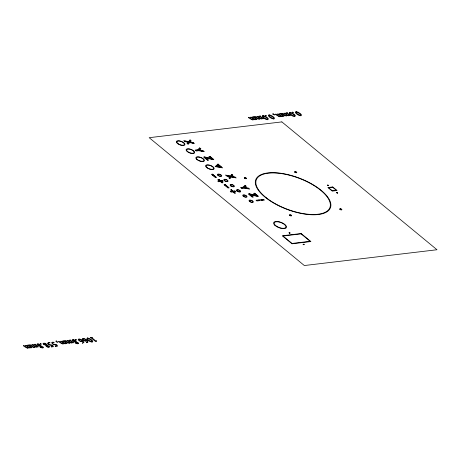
<?xml version="1.0" encoding="UTF-8"?>
<svg xmlns="http://www.w3.org/2000/svg" width="460" height="460" viewBox="0 0 460 460"><rect width="100%" height="100%" fill="white"/><g stroke="black" fill="none" stroke-linecap="round" stroke-linejoin="round"><path stroke-width="0.69" d="M328.342 185.61C329.228 185.276 326.83 184.546 327.566 185.392C329.889 185.995 326.1 184.42 328.342 185.61L327.98 185.311M336.639 192.447C336.013 193.148 338.428 193.125 337.111 192.504M289.904 233.162C290.766 232.668 288.161 232.196 289.242 233.019C291.496 233.415 287.575 232.035 289.904 233.162L289.541 232.863M303.974 244.76C304.692 244.053 302.082 243.955 303.445 244.68C305.561 244.835 301.576 243.719 303.974 244.76L303.611 244.461M185.173 141.352L189.094 142.312L187.841 143.416M186.656 141.651L186.955 141.611M199.651 148.77L200.152 148.706L198.45 149.862L198.829 149.816L198.846 150.293L196.293 150.65L195.897 150.322L198.082 150.058L199.887 148.407L200.278 148.735L198.547 150.19L203.331 151.248L198.478 150.334M200.088 150.621L200.508 150.57M201.698 150.903L202.176 150.851M204.51 157.343L205.654 158.154M206.16 158.573L206.666 158.987M207.172 159.407L207.673 159.821M217.925 164.95L218.454 164.887M218.96 165.301L217.304 165.496L216.683 166.048L219.466 165.721M219.972 166.135L216.677 166.526L220.478 166.549M219.937 167.089L220.984 166.968M215.539 177.071L212.508 174.576M226.924 175.755L228.706 176.019L228.407 176.053M229.891 176.352L230.845 176.715L229.592 177.819M218.742 179.745L221.812 182.24M224.946 184.995L228.148 187.473M245.053 186.185L245.559 186.122L243.857 187.277L244.237 187.231L244.254 187.709L241.701 188.065L241.304 187.737L243.489 187.479L245.295 185.828L245.686 186.15L243.955 187.605L248.733 188.663L243.886 187.755M245.496 188.036L245.916 187.985M231.345 190.147L233.036 191.423L234.853 191.21L233.214 191.573L234.847 192.918L233.013 191.596L231.006 191.665L232.904 191.394M247.106 188.324L247.583 188.267M234.376 192.648L231.19 190.101L232.835 191.452M249.205 194.172L250.349 194.988M250.855 195.402L251.361 195.822M251.867 196.236L252.373 196.65M337.002 192.746L337.364 193.045M336.415 192.516L337.582 192.976L336.415 192.516M289.938 215.056L291.088 215.527L289.938 215.056M51.549 346.932L51.048 346.455L52.785 346.202L52.497 345.644L49.07 344.919L47.558 343.217L48.616 342.596L50.111 342.855L48.404 342.878L47.966 343.269L48.513 344.046C50.025 345.598 53.09 343.85 53.417 346.673L51.549 346.932M55.637 346.443L55.137 345.972L56.873 345.719L56.586 345.161L53.153 344.431L51.641 342.734L52.704 342.108L54.194 342.366L52.486 342.389L52.049 342.786L52.601 343.562C54.113 345.115 57.178 343.361 57.506 346.184L55.637 346.443M56.241 340.912L56.361 341.648L57.787 342.148L56.229 341.832L55.844 341.245L56.241 340.912M273.131 113.643L273.252 114.379L274.677 114.879L273.119 114.563L272.734 113.976L273.131 113.643M28.301 347.472L27.864 347.938L26.99 347.766L24.57 345.742C20.838 344.712 26.122 347.806 27.91 348.295L28.578 347.628L30.067 348.036L30.768 347.415C31.067 348.507 32.924 347.076 31.504 347.346L28.974 345.184C30.274 344.672 25.909 345.322 28.048 345.305L30.486 347.214L30.389 347.524L29.118 347.455L26.783 345.512C23.483 345.23 26.714 345.46 28.301 347.472M34.655 346.714L34.218 347.179L33.344 347.007L30.923 344.988C27.192 343.959 32.476 347.053 34.264 347.536L34.931 346.874L36.42 347.283L37.122 346.662C37.421 347.754 39.278 346.317 37.858 346.587L35.328 344.425C36.627 343.919 32.263 344.563 34.402 344.551L36.84 346.46L36.742 346.765L35.472 346.702L33.137 344.753C29.842 344.477 33.068 344.707 34.655 346.714M63.474 343.281L63.037 343.752L62.163 343.58L59.742 341.556C56.011 340.526 61.295 343.62 63.083 344.109L63.756 343.442L65.239 343.85L65.941 343.229C66.246 344.322 68.097 342.89 66.677 343.16L64.147 340.998C65.446 340.486 61.082 341.136 63.221 341.119L65.665 343.028L65.561 343.338L64.291 343.269L61.956 341.326C58.661 341.044 61.887 341.274 63.474 343.281M69.828 342.527L69.391 342.993L68.517 342.821L66.096 340.803C62.37 339.767 67.649 342.867 69.437 343.35L70.11 342.688L71.593 343.091L72.295 342.476C72.599 343.568 74.451 342.131 73.031 342.401L70.501 340.239C71.8 339.733 67.436 340.377 69.575 340.36L72.019 342.274L71.915 342.579L70.644 342.516L68.31 340.567C65.015 340.291 68.247 340.521 69.828 342.527M253.356 119.226L252.919 119.698L252.051 119.525L249.625 117.501C245.899 116.472 251.183 119.565 252.971 120.054L253.638 119.387L255.122 119.795L255.829 119.174C256.128 120.267 257.979 118.835 256.565 119.105L254.035 116.943C255.334 116.432 250.97 117.081 253.109 117.064L255.547 118.973L255.444 119.284L254.179 119.215L251.844 117.271C248.544 116.989 251.775 117.219 253.356 119.226M259.716 118.473L259.273 118.939L258.405 118.766L255.984 116.748C252.252 115.713 257.537 118.812 259.325 119.295L259.992 118.634L261.476 119.037L262.183 118.421C262.482 119.514 264.339 118.076 262.919 118.346L260.389 116.184C261.688 115.678 257.324 116.322 259.463 116.305L261.901 118.22L261.803 118.525L260.532 118.462L258.198 116.512C254.897 116.236 258.129 116.466 259.716 118.473M280.364 116.012L279.927 116.483L279.053 116.311L276.632 114.287C272.906 113.258 278.185 116.351 279.973 116.84L280.646 116.173L282.13 116.581L282.831 115.96C283.136 117.053 284.987 115.621 283.567 115.891L281.037 113.723C282.336 113.218 277.972 113.867 280.111 113.85L282.555 115.759L282.452 116.07L281.181 116.001L278.846 114.057C275.551 113.775 278.783 114.005 280.364 116.012M286.718 115.259L286.281 115.724L285.407 115.552L282.986 113.534C279.26 112.499 284.539 115.598 286.327 116.081L287 115.42L288.483 115.822L289.185 115.207C289.489 116.299 291.341 114.862 289.926 115.132L287.391 112.97C288.69 112.464 284.326 113.108 286.465 113.091L288.909 115.006L288.805 115.31L287.534 115.247L285.2 113.298C281.905 113.022 285.137 113.252 286.718 115.259M40.526 346.328L40.819 347.294L41.63 347.743L42.975 347.61L40.526 346.328M46.65 345.598L46.949 346.564L47.759 347.012L49.105 346.88L46.65 345.598M75.699 342.136L75.998 343.108L76.808 343.557L78.154 343.424L75.699 342.136M244.846 177.882L245.985 178.371L244.846 177.882M40.917 345.379L40.721 345.909L43.102 346.915L43.464 347.628L42.659 348.03L40.227 347.346L39.859 346.679L40.146 346.236L37.306 345.086L36.875 344.322L37.68 343.896L39.117 344.028L40.917 345.379M47.041 344.649L46.851 345.184L49.226 346.184L49.594 346.897L48.789 347.306L46.351 346.616L45.989 345.954L46.27 345.506L43.43 344.362L42.998 343.591L43.809 343.166L45.247 343.298L47.041 344.649M76.09 341.193L75.894 341.722L78.275 342.729L78.637 343.442L77.832 343.844L75.4 343.16L75.032 342.493L75.319 342.05L72.479 340.9L72.047 340.135L72.852 339.71L74.29 339.842L76.09 341.193M87.268 338.002L86.837 339.169L87.935 340.308L89.941 341.579L92.224 342.125L92.828 341.199L91.603 339.842L89.2 338.376L87.268 338.002M262.855 115.65L262.43 116.817L263.522 117.955L265.529 119.226L267.818 119.772L268.416 118.847L267.191 117.49L264.793 116.023L262.855 115.65M268.985 114.919L268.554 116.093L269.652 117.225L271.659 118.502L273.941 119.042L274.545 118.116L273.32 116.759L270.917 115.293L268.985 114.919M289.863 112.435L289.432 113.603L290.524 114.741L292.531 116.012L294.82 116.558L295.423 115.632L294.199 114.275L291.795 112.809L289.863 112.435M295.987 111.705L295.561 112.878L296.654 114.011L298.661 115.287L300.949 115.828L301.547 114.902L300.322 113.545L297.925 112.079L295.987 111.705M87.423 338.175L87.193 338.744L88.642 340.147L92.052 341.964L91.988 341.032L90.723 339.865L87.423 338.175M263.011 115.822L262.781 116.391L264.23 117.794L267.645 119.606L267.576 118.68L266.311 117.513L263.011 115.822M269.135 115.092L268.91 115.661L270.359 117.064L273.769 118.881L273.706 117.95L272.441 116.782L269.135 115.092M290.013 112.608L289.788 113.177L291.232 114.58L294.647 116.391L294.584 115.466L293.319 114.298L290.013 112.608M296.142 111.878L295.912 112.447L297.361 113.85L300.777 115.667L300.708 114.735L299.443 113.568L296.142 111.878M295.107 171.89C295.82 173.276 296.878 171.614 295.107 171.89M340.21 209.053C340.923 210.444 341.975 208.777 340.21 209.053M83.197 342.585L82.311 343.275L83.933 342.476L82.88 340.555L80.73 339.33L78.861 338.991L78.171 339.572L78.884 340.601C79.902 341.228 81.546 342.24 82.65 341.285L83.197 342.585M87.279 342.096L86.394 342.786L88.015 341.987L86.963 340.066L84.812 338.842L82.944 338.508L82.254 339.089L82.967 340.118C83.99 340.739 85.629 341.757 86.733 340.803L87.279 342.096M79.028 339.181L78.7 339.56L80.35 340.964L81.915 341.36L82.403 340.992L80.46 339.537L79.028 339.181M83.11 338.692L82.783 339.077L84.433 340.48L85.997 340.872L86.491 340.503L84.548 339.049L83.11 338.692M190.055 139.926L188.56 141.628L183.689 140.639L184.851 141.594L188.019 142.232L187.007 143.376L188.169 144.331L189.715 142.583L194.436 143.537L193.28 142.588L190.233 141.973L191.21 140.881L190.055 139.926M190.279 140.49L188.98 141.973L184.719 141.111L188.824 142.14L187.623 143.497L187.945 143.767L189.302 142.238L193.407 143.071L189.422 142.065L190.601 140.754L190.279 140.49M231.805 174.328L230.31 176.03L225.44 175.047L226.602 175.996L229.77 176.64L228.758 177.778L229.919 178.733L231.472 176.985L236.187 177.945L235.031 176.991L231.984 176.375L232.961 175.283L231.805 174.328M232.03 174.892L230.73 176.375L226.469 175.513L230.575 176.542L229.373 177.905L229.695 178.169L231.052 176.646L235.163 177.474L231.173 176.467L232.352 175.162L232.03 174.892M199.697 147.879L197.622 149.776L195.138 150.069L196.253 150.995L198.743 150.696L204.32 151.685L203.113 150.69L199.467 150.081L200.905 148.873L199.697 147.879M245.105 185.294L243.029 187.191L240.54 187.484L241.661 188.41L244.151 188.111L249.728 189.1L248.521 188.105L244.875 187.496L246.313 186.288L245.105 185.294M96.669 340.958L95.829 341.688L90.919 337.812C88.245 337.91 93.949 337.094 91.96 337.721L95.548 340.814L96.669 340.958M218 164.053L215.153 166.577L222.634 167.877L218 164.053M218.184 164.582L216.056 166.468L221.651 167.44L218.184 164.582M265.454 115.322L265.834 115.937L266.472 115.857L265.454 115.322M292.462 112.108L292.836 112.723L293.474 112.642L292.462 112.108M40.4 343.568L40.773 344.178L41.411 344.097L40.4 343.568M75.572 339.376L75.946 339.992L76.584 339.911L75.572 339.376M37.841 344.068L37.375 344.339L37.714 344.839L40.348 345.811L39.911 344.827L37.841 344.068M43.97 343.338L43.504 343.608L43.838 344.109L46.477 345.08L46.034 344.097L43.97 343.338M73.013 339.877L72.548 340.153L72.887 340.653L75.52 341.625L75.084 340.641L73.013 339.877M281.853 121.9L149.184 137.689L304.33 265.535L437 249.745L281.853 121.9M204.625 156.917L203.596 157.038L207.564 160.31L208.662 160.183L205.982 157.975L212.796 159.637L213.825 159.517L209.99 156.36L208.892 156.486L211.358 158.522L204.625 156.917M204.861 157.228L204.355 157.291L207.604 159.965L207.903 159.93L204.89 157.452L213.066 159.269L209.95 156.705L209.656 156.739L212.439 159.033L204.861 157.228M212.56 174.162L211.422 174.294L215.447 177.612L216.585 177.474L212.56 174.162M212.52 174.507L212.186 174.547L215.82 177.227L212.52 174.507M218.833 179.331L217.821 179.446L219.466 180.797L217.637 181.016L218.534 181.757L220.363 181.539L221.996 182.884L223.002 182.764L221.369 181.418L223.186 181.205L222.289 180.464L220.472 180.682L218.833 179.331M218.787 179.676L220.225 181.05L218.58 181.412L220.403 181.194L222.237 182.517L220.61 181.171L222.427 180.952L220.432 181.027L218.787 179.676M225.164 184.564L224.026 184.696L228.051 188.013L229.189 187.875L225.164 184.564M225.124 184.908L224.79 184.949L228.424 187.628L225.124 184.908M231.437 189.727L230.431 189.848L232.07 191.199L230.242 191.417L231.144 192.159L232.967 191.941L234.6 193.286L235.606 193.165L233.973 191.82L235.796 191.607L234.893 190.865L233.076 191.078L231.437 189.727M249.32 193.746L248.291 193.873L252.258 197.144L253.362 197.012L250.683 194.804L257.491 196.472L258.52 196.345L254.69 193.189L253.586 193.321L256.053 195.35L249.32 193.746M249.561 194.062L249.055 194.12L252.304 196.799L252.597 196.765L249.584 194.281L257.761 196.098L254.644 193.533L254.351 193.568L257.134 195.862L249.561 194.062M332.735 186.955L327.911 187.53L332.241 191.101L337.065 190.526L332.735 186.955M332.695 187.306L328.676 187.783L332.287 190.756L336.306 190.279L332.695 187.306M259.25 199.876L256.042 200.255L256.904 200.968L260.113 200.583L259.25 199.876M263.58 199.358L260.377 199.743L261.234 200.451L264.442 200.071L263.58 199.358M259.21 200.221L256.806 200.508L259.21 200.221M263.54 199.703L261.136 199.991L263.54 199.703M301.156 233.525L282.262 235.773L292.002 243.8L310.897 241.552L301.156 233.525M301.116 233.87L283.021 236.026L292.042 243.455L310.132 241.304L301.116 233.87M266.282 198.128A39.899 16.801 20.6 0 0 329.59 209.363A39.899 16.801 20.6 0 0 283.406 173.661A39.899 16.801 20.6 0 0 266.282 198.128M339.923 209.409A1.196 0.506 20.6 0 0 341.849 209.8A1.196 0.506 20.6 0 0 340.532 208.719A1.196 0.506 20.6 0 0 339.923 209.409M294.825 172.247A1.196 0.506 20.6 0 0 296.746 172.638A1.196 0.506 20.6 0 0 295.435 171.557A1.196 0.506 20.6 0 0 294.825 172.247M244.605 178.256A1.196 0.506 20.6 0 0 246.508 178.601A1.196 0.506 20.6 0 0 245.128 177.525A1.196 0.506 20.6 0 0 244.605 178.256M289.748 215.452A1.196 0.506 20.6 0 0 291.623 215.74A1.196 0.506 20.6 0 0 290.174 214.682A1.196 0.506 20.6 0 0 289.748 215.452M274.885 225.319A6.842 2.881 20.6 0 0 286.028 228.028A6.842 2.881 20.6 0 0 279.243 221.783A6.842 2.881 20.6 0 0 274.885 225.319M177.594 143.646A4.56 1.92 20.6 0 0 184.822 144.917A4.56 1.92 20.6 0 0 179.532 140.84A4.56 1.92 20.6 0 0 177.594 143.646M187.272 151.627A4.56 1.92 20.6 0 0 194.54 152.979A4.56 1.92 20.6 0 0 189.353 148.885A4.56 1.92 20.6 0 0 187.272 151.627M196.84 159.511A4.56 1.92 20.6 0 0 204.205 161.098A4.56 1.92 20.6 0 0 199.352 156.964A4.56 1.92 20.6 0 0 196.84 159.511M206.459 167.428A4.56 1.92 20.6 0 0 213.871 169.188A4.56 1.92 20.6 0 0 209.288 165.031A4.56 1.92 20.6 0 0 206.459 167.428M217.942 175.381A2.283 0.96 20.6 0 0 221.634 176.214A2.283 0.96 20.6 0 0 219.27 174.139A2.283 0.96 20.6 0 0 217.942 175.381M224.463 180.745A2.283 0.96 20.6 0 0 228.033 181.309A2.283 0.96 20.6 0 0 225.291 179.285A2.283 0.96 20.6 0 0 224.463 180.745M230.782 185.955A2.283 0.96 20.6 0 0 234.353 186.507A2.283 0.96 20.6 0 0 231.593 184.489A2.283 0.96 20.6 0 0 230.782 185.955M236.923 191.021A2.283 0.96 20.6 0 0 240.597 191.803A2.283 0.96 20.6 0 0 238.153 189.738A2.283 0.96 20.6 0 0 236.923 191.021M243.242 196.23A2.283 0.96 20.6 0 0 246.916 197.001A2.283 0.96 20.6 0 0 244.461 194.936A2.283 0.96 20.6 0 0 243.242 196.23M249.556 201.434A2.283 0.96 20.6 0 0 253.23 202.204A2.283 0.96 20.6 0 0 250.775 200.14A2.283 0.96 20.6 0 0 249.556 201.434M266.668 198.064A39.324 16.56 20.6 0 0 329.061 209.139A39.324 16.56 20.6 0 0 283.544 173.949A39.324 16.56 20.6 0 0 266.668 198.064M275.321 225.296A6.268 2.639 20.6 0 0 285.522 227.775A6.268 2.639 20.6 0 0 279.306 222.059A6.268 2.639 20.6 0 0 275.321 225.296M177.98 143.577A3.985 1.679 20.6 0 0 184.293 144.693A3.985 1.679 20.6 0 0 179.67 141.128A3.985 1.679 20.6 0 0 177.98 143.577M187.668 151.564A3.985 1.679 20.6 0 0 194.017 152.749A3.985 1.679 20.6 0 0 189.486 149.172A3.985 1.679 20.6 0 0 187.668 151.564M197.254 159.47A3.985 1.679 20.6 0 0 203.688 160.856A3.985 1.679 20.6 0 0 199.45 157.239A3.985 1.679 20.6 0 0 197.254 159.47M206.885 167.4A3.985 1.679 20.6 0 0 213.371 168.941A3.985 1.679 20.6 0 0 209.363 165.307A3.985 1.679 20.6 0 0 206.885 167.4M218.362 175.346A1.708 0.719 20.6 0 0 221.128 175.967A1.708 0.719 20.6 0 0 219.357 174.42A1.708 0.719 20.6 0 0 218.362 175.346M224.831 180.671A1.708 0.719 20.6 0 0 227.505 181.09A1.708 0.719 20.6 0 0 225.452 179.578A1.708 0.719 20.6 0 0 224.831 180.671M231.15 185.88A1.708 0.719 20.6 0 0 233.824 186.288A1.708 0.719 20.6 0 0 231.759 184.782A1.708 0.719 20.6 0 0 231.15 185.88M237.337 190.98A1.708 0.719 20.6 0 0 240.085 191.561A1.708 0.719 20.6 0 0 238.257 190.02A1.708 0.719 20.6 0 0 237.337 190.98M243.65 196.184A1.708 0.719 20.6 0 0 246.399 196.765A1.708 0.719 20.6 0 0 244.565 195.218A1.708 0.719 20.6 0 0 243.65 196.184M249.97 201.388A1.708 0.719 20.6 0 0 252.712 201.969A1.708 0.719 20.6 0 0 250.878 200.422A1.708 0.719 20.6 0 0 249.97 201.388"/></g></svg>
